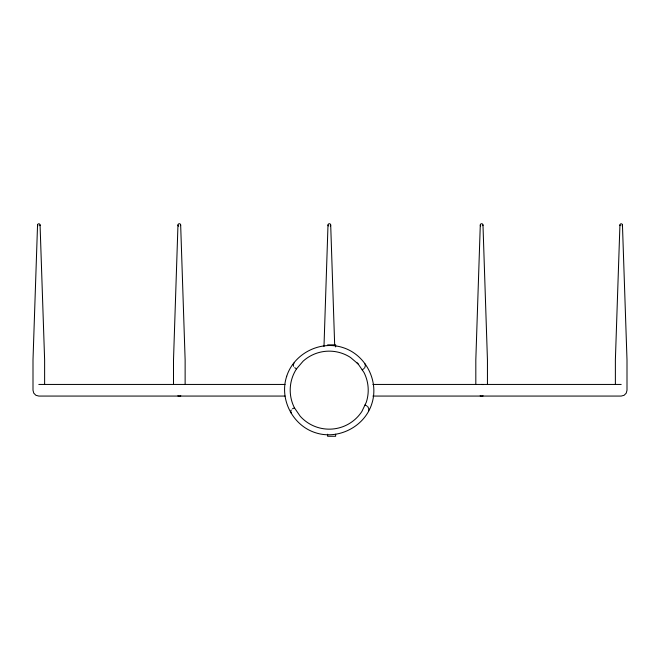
<?xml version="1.0" encoding="UTF-8"?>
<svg xmlns="http://www.w3.org/2000/svg" width="660" height="660" viewBox="0 0 660 660"><rect width="100%" height="100%" fill="white"/><g stroke="black" fill="none" stroke-linecap="round" stroke-linejoin="round"><path stroke-width="0.99" d="M37.546 225.011L33 359.906L33 390.258L33.775 393.162L35.904 395.29L38.808 396.066L285.062 396.066M177.969 225.011L173.506 359.906L173.506 384.17M323.986 346.516L328.003 225.011M480.282 225.011L475.819 359.906L475.819 384.17M619.93 225.011L615.376 359.906L615.376 384.17M368.544 410.685L368.882 408.878L367.678 406.469M291.175 409.984L290.755 411.642L291.332 413.317M364.633 367.999L365.459 365.434L364.84 363.701M294.046 363.041L293.287 364.65L293.535 366.341M292.487 408.796L294.426 407.806A39.006 39.006 0 0 1 296.53 368.858L303.154 361.127A39.006 39.006 0 0 1 350.51 357.472L358.165 363.982L363.99 372.496A39.006 39.006 0 0 1 366.292 402.262L361.894 411.444A39.006 39.006 0 0 1 300.185 416.212L294.426 407.806M362.167 369.831L363.949 368.61M327.608 344.858L335.635 344.858L335.635 346.912M38.808 384.442L285.054 384.442M372.883 384.442L621.192 384.442M372.883 396.066L621.192 396.066L624.096 395.29L626.224 393.162L627 390.258L627 359.906L622.454 225.011M364.963 405.042L366.911 405.974M294.707 367.67L296.53 368.858M40.07 225.011L44.624 359.906L44.624 384.17M482.98 225.011L487.443 359.906L487.443 384.17M330.701 225.011L334.686 345.485M180.667 225.011L185.13 359.906L185.13 384.17M335.635 434.214L335.635 436.268L327.608 436.268L327.608 434.214M356.846 362.62A39.006 39.006 0 0 1 358.24 364.097M480.678 225.918A1.328 1.303 0 0 1 480.612 224.169A1.328 1.303 0 0 1 482.386 223.946A1.328 1.303 0 0 1 482.79 225.646M483.136 395.868A5.808 5.808 0 0 1 480.125 395.868M481.627 384.442A5.808 5.808 0 0 1 483.136 384.64M178.637 226.132A1.328 1.303 0 0 1 178.167 224.359A1.328 1.303 0 0 1 179.982 223.88A1.328 1.303 0 0 1 180.477 225.646M180.823 395.868A5.808 5.808 0 0 1 177.812 395.868M328.399 225.918A1.328 1.303 0 0 1 328.416 224.087A1.328 1.303 0 0 1 330.289 224.087A1.328 1.303 0 0 1 330.305 225.918M620.103 225.613A1.246 1.221 0 0 1 620.474 224.012A1.246 1.221 0 0 1 622.141 224.227A1.246 1.221 0 0 1 622.083 225.86M37.917 225.86A1.246 1.221 0 0 1 37.859 224.227A1.246 1.221 0 0 1 39.526 224.012A1.246 1.221 0 0 1 39.897 225.613M286.696 376.266C279.122 398.978 292.52 425.378 315.323 432.671C338.036 440.245 364.435 426.838 371.728 404.036C379.302 381.332 365.896 354.923 343.101 347.638C320.389 340.065 293.98 353.463 286.696 376.266"/></g></svg>
